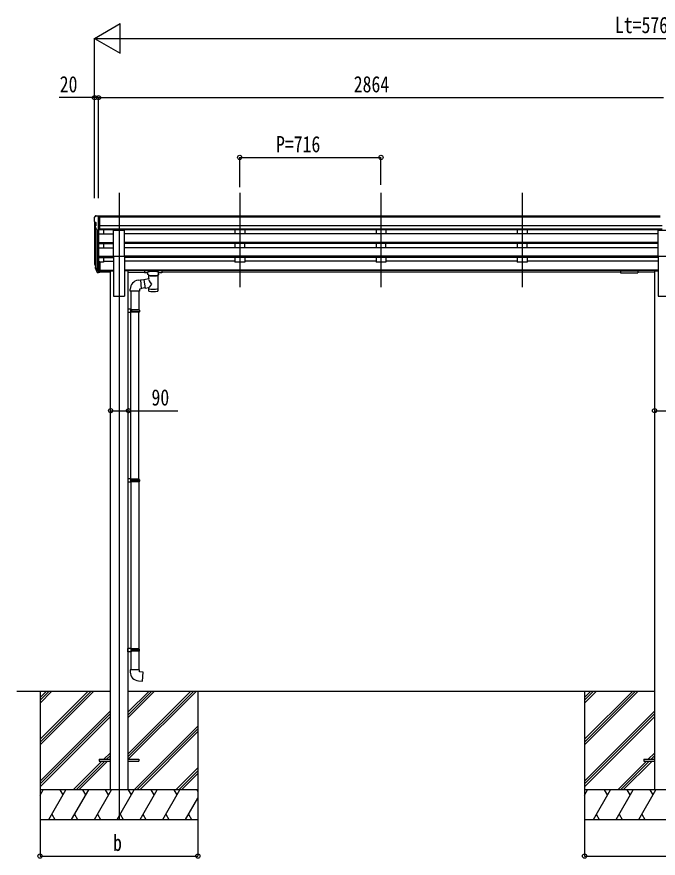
# Model space of a CAD drawing. Units: millimetres, scale not verified. Extents: x -10512 to 10512, y -7425 to 7425.
# Drawn here: x -4562 to -1311, y -3752 to 510 of the extents above; entities that cross this region are included whole.
import ezdxf
from ezdxf.enums import TextEntityAlignment as Align

# ---------------------------------------------------------------- set-up
doc = ezdxf.new("R2010")
doc.units = ezdxf.units.MM
doc.header["$LTSCALE"] = 30
for name, color, linetype in [('0-3_YKK_12', 2, 'Continuous'), ('0-4_YKK_13', 4, 'Continuous'), ('0-5_YKK_A1', 4, 'Continuous'), ('0-6_YKK_D', 6, 'Continuous')]:
    doc.layers.add(name, color=color, linetype=linetype)
doc.styles.add('ＭＳ ゴシック', font='')
doc.styles.get('ＭＳ ゴシック').set_extended_font_data('MS Gothic')

msp = doc.modelspace()

# ---------------------------------------------------------------- linework, layer by layer
at = {"layer": '0-3_YKK_12'}
for p, q in [((-4043.91, -381.45), (-4043.91, -3555.85)), ((-3431.91, -381.45), (-3431.91, -858.96)), ((-2715.91, -381.45), (-2715.91, -858.96)), ((-1999.91, -381.45), (-1999.91, -858.96))]:
    msp.add_line(p, q, dxfattribs=at)
at = {"layer": '0-4_YKK_13'}
for p, q in [((-4169.91, -507.2), (-4169.91, -507.83)), ((-4163, -498.4), (-4167.06, -504.21)), ((-4159.91, -497.83), (-4162.24, -497.98)), ((-4159.91, -497.83), (-4141.41, -497.83)), ((-4147.91, -570.82), (-4147.91, -497.83)), ((-4141.41, -497.83), (-4131.41, -497.92)), ((-4141.41, -569.82), (-4141.41, -497.83)), ((-4131.41, -499.44), (-4131.41, -497.92)), ((-4167.37, -529.02), (-4162.06, -532.09)), ((-4155.53, -569), (-4164.53, -553.41)), ((-4161.91, -532.35), (-4161.91, -548.62)), ((-4147.91, -570.82), (-4153.12, -570.5)), ((-4141.41, -569.82), (-4147.91, -569.82)), ((-4071.41, -703.28), (-4071.41, -571.48)), ((-4071.41, -571.48), (-4016.41, -571.48)), ((-4016.41, -703.28), (-4016.41, -571.48)), ((-1311.41, -703.28), (-1311.41, -571.48)), ((-1311.41, -571.48), (-1256.41, -571.48)), ((-4071.41, -703.28), (-4016.41, -703.28)), ((-1311.41, -703.28), (-1256.41, -703.28)), ((-4166.81, -745.74), (-4162.93, -753.69)), ((-4166.21, -744.37), (-4162.93, -751.43)), ((-4164.5, -757.02), (-4164.16, -761.42)), ((-4164.16, -761.42), (-4155.35, -784.97)), ((-4163.54, -760.86), (-4155.35, -777.04)), ((-4154.34, -775.91), (-4162.1, -760.5)), ((-4147.91, -731.56), (-4147.91, -786.33)), ((-4141.41, -731.56), (-4147.91, -731.56)), ((-4141.41, -731.56), (-4141.41, -785.59)), ((-4147.91, -776.59), (-4153.04, -776.59)), ((-4147.91, -778.39), (-4152.75, -778.39)), ((-4147.91, -786.33), (-4152.75, -786.33)), ((-4141.41, -771.69), (-4147.91, -771.69)), ((-4141.41, -776.57), (-4147.91, -776.57)), ((-4141.41, -785.59), (-4147.91, -785.59)), ((-3913.91, -776.14), (-3913.91, -786.9)), ((-3828.91, -775.47), (-3911.91, -775.47)), ((-3828.91, -777.65), (-3911.91, -777.65)), ((-3897.41, -787.56), (-3911.91, -787.56)), ((-3897.41, -794.37), (-3897.41, -784.09)), ((-3893.31, -816.44), (-3893.31, -798.86)), ((-3847.51, -798.87), (-3847.49, -879.16)), ((-3843.41, -794.37), (-3843.41, -784.09)), ((-3828.91, -787.56), (-3843.41, -787.56)), ((-3826.91, -776.14), (-3826.91, -786.9)), ((-3826.91, -776.33), (-3826.91, -777.87)), ((-1500.91, -776.14), (-1500.91, -786.9)), ((-1500.91, -776.33), (-1500.91, -777.87)), ((-1498.91, -775.47), (-1415.91, -775.47)), ((-1498.91, -777.65), (-1415.91, -777.65)), ((-1498.91, -787.56), (-1415.91, -787.56)), ((-1413.91, -776.14), (-1413.91, -786.9)), ((-3947.27, -824.37), (-3934.75, -822.82)), ((-3918.24, -822.23), (-3934.58, -824.76)), ((-3918.53, -820.35), (-3893.31, -816.44)), ((-3918.53, -820.35), (-3911.51, -865.61)), ((-3986.67, -880.38), (-3986.67, -869.47)), ((-3940.67, -880.38), (-3986.67, -880.38)), ((-3984.71, -880.38), (-3984.71, -971.22)), ((-3942.71, -880.38), (-3942.71, -973.78)), ((-3911.8, -863.73), (-3930.91, -866.7)), ((-3893.31, -862.78), (-3911.51, -865.61)), ((-3893.32, -879.16), (-3893.31, -862.53)), ((-3982.71, -971.28), (-3998.71, -970.81)), ((-3998.71, -970.81), (-3998.71, -988.75)), ((-3982.71, -973.28), (-3984.71, -973.28)), ((-3941.71, -973.78), (-3984.71, -973.78)), ((-3940.71, -975.78), (-3984.71, -975.78)), ((-3982.71, -973.28), (-3982.71, -971.28)), ((-3980.23, -975.78), (-3979.8, -973.78)), ((-3940.71, -975.78), (-3941.71, -973.78)), ((-3940.71, -975.78), (-3940.71, -983.78)), ((-3982.71, -988.28), (-3998.71, -988.75)), ((-3940.71, -983.78), (-3984.71, -983.78)), ((-3941.71, -985.78), (-3984.71, -985.78)), ((-3984.71, -1830.47), (-3984.71, -988.34)), ((-3982.71, -988.28), (-3982.71, -986.28)), ((-3942.71, -1833.03), (-3942.71, -985.78)), ((-3940.71, -983.78), (-3941.71, -985.78)), ((-3982.71, -1830.53), (-3998.71, -1830.06)), ((-3998.71, -1830.06), (-3998.71, -1848)), ((-3982.71, -1832.53), (-3984.71, -1832.53)), ((-3982.71, -1832.53), (-3982.71, -1830.53)), ((-3982.71, -1847.53), (-3998.71, -1848)), ((-3941.71, -1833.03), (-3984.71, -1833.03)), ((-3940.71, -1835.03), (-3984.71, -1835.03)), ((-3940.71, -1843.03), (-3984.71, -1843.03)), ((-3941.71, -1845.03), (-3984.71, -1845.03)), ((-3984.71, -1847.59), (-3984.71, -2689.72)), ((-3982.71, -1847.53), (-3982.71, -1845.53)), ((-3980.23, -1835.03), (-3979.8, -1833.03)), ((-3942.71, -1845.03), (-3942.71, -2692.28)), ((-3940.71, -1835.03), (-3941.71, -1833.03)), ((-3940.71, -1843.03), (-3941.71, -1845.03)), ((-3940.71, -1835.03), (-3940.71, -1843.03)), ((-3982.71, -2689.78), (-3998.71, -2689.31)), ((-3998.71, -2707.25), (-3998.71, -2689.31)), ((-3982.71, -2706.78), (-3998.71, -2707.25)), ((-3941.71, -2692.28), (-3984.71, -2692.28)), ((-3940.71, -2694.28), (-3984.71, -2694.28)), ((-3940.71, -2702.28), (-3984.71, -2702.28)), ((-3941.71, -2704.28), (-3984.71, -2704.28)), ((-3982.71, -2704.78), (-3984.71, -2704.78)), ((-3984.71, -2706.84), (-3984.71, -2798.28)), ((-3982.71, -2689.78), (-3982.71, -2691.78)), ((-3982.71, -2704.78), (-3982.71, -2706.78)), ((-3980.23, -2702.28), (-3979.8, -2704.28)), ((-3942.71, -2704.28), (-3942.71, -2798.28)), ((-3940.71, -2694.28), (-3941.71, -2692.28)), ((-3940.71, -2702.28), (-3941.71, -2704.28)), ((-3940.71, -2702.28), (-3940.71, -2694.28)), ((-3940.71, -2798.28), (-3986.71, -2798.28)), ((-3986.71, -2798.28), (-3986.71, -2809.2)), ((-3940.71, -2808.28), (-3940.71, -2798.28)), ((-4143.91, -3251.35), (-4143.91, -3260.35)), ((-4143.91, -3251.35), (-4089.11, -3251.35)), ((-4143.91, -3260.35), (-4089.11, -3260.35)), ((-3998.71, -3251.35), (-3943.91, -3251.35)), ((-3998.71, -3260.35), (-3943.91, -3260.35)), ((-3943.91, -3251.35), (-3943.91, -3260.35)), ((-1383.91, -3251.35), (-1383.91, -3260.35)), ((-1383.91, -3251.35), (-1329.11, -3251.35)), ((-1383.91, -3260.35), (-1329.11, -3260.35))]:
    msp.add_line(p, q, dxfattribs=at)
for points in [[(-3911.91, -775.47), (-3912.26, -775.48), (-3912.79, -775.5), (-3913.24, -775.55), (-3913.54, -775.63), (-3913.71, -775.73), (-3913.83, -775.87), (-3913.9, -776.05), (-3913.91, -776.14)], [(-3911.91, -787.56), (-3912.26, -787.56), (-3912.79, -787.53), (-3913.24, -787.48), (-3913.54, -787.4), (-3913.71, -787.3), (-3913.83, -787.16), (-3913.9, -786.98), (-3913.91, -786.9)], [(-3893.31, -798.86), (-3893.54, -798.76), (-3894.89, -798.03), (-3896.01, -797.18), (-3896.76, -796.31), (-3897.23, -795.42), (-3897.4, -794.53)], [(-3843.45, -794.31), (-3843.42, -794.67), (-3843.67, -795.62), (-3844.19, -796.51), (-3844.99, -797.35), (-3846.11, -798.14), (-3847.51, -798.87)], [(-3826.91, -776.14), (-3826.94, -775.94), (-3827.03, -775.8), (-3827.12, -775.71), (-3827.23, -775.65), (-3827.35, -775.6), (-3827.64, -775.54), (-3828.13, -775.49), (-3828.67, -775.47), (-3828.91, -775.47)], [(-3826.91, -786.9), (-3826.94, -787.09), (-3827.03, -787.23), (-3827.12, -787.32), (-3827.23, -787.38), (-3827.35, -787.43), (-3827.64, -787.49), (-3828.13, -787.54), (-3828.67, -787.56), (-3828.91, -787.56)], [(-1500.91, -776.14), (-1500.87, -775.94), (-1500.78, -775.8), (-1500.69, -775.71), (-1500.59, -775.65), (-1500.46, -775.6), (-1500.17, -775.54), (-1499.68, -775.49), (-1499.14, -775.47), (-1498.91, -775.47)], [(-1500.91, -786.9), (-1500.87, -787.09), (-1500.78, -787.23), (-1500.69, -787.32), (-1500.59, -787.38), (-1500.46, -787.43), (-1500.17, -787.49), (-1499.68, -787.54), (-1499.14, -787.56), (-1498.91, -787.56)], [(-1415.91, -775.47), (-1415.55, -775.48), (-1415.02, -775.5), (-1414.57, -775.55), (-1414.27, -775.63), (-1414.1, -775.73), (-1413.98, -775.87), (-1413.91, -776.05), (-1413.91, -776.14)], [(-1415.91, -787.56), (-1415.55, -787.56), (-1415.02, -787.53), (-1414.57, -787.48), (-1414.27, -787.4), (-1414.1, -787.3), (-1413.98, -787.16), (-1413.91, -786.98), (-1413.91, -786.9)], [(-3934.75, -822.82), (-3930.74, -868.64), (-3940.67, -870.38), (-3940.67, -880.38)], [(-3982.71, -986.28), (-3984.71, -986.28), (-3984.71, -973.28)], [(-3980.23, -975.78), (-3980.23, -983.78), (-3979.8, -985.78)], [(-3982.71, -1845.53), (-3984.71, -1845.53), (-3984.71, -1832.53)], [(-3980.23, -1835.03), (-3980.23, -1843.03), (-3979.8, -1845.03)], [(-3982.71, -2691.78), (-3984.71, -2691.78), (-3984.71, -2704.78)], [(-3980.23, -2702.28), (-3980.23, -2694.28), (-3979.8, -2692.28)], [(-3945.63, -2854.03), (-3924.79, -2855.85), (-3920.78, -2810.03), (-3940.71, -2808.28)]]:
    msp.add_lwpolyline(points, dxfattribs=at)
for centre, radius, start, end in [((-4166.91, -507.2), 3, 93, 180), ((-3967.91, -507.83), 202, 180, 184.94904), ((-4162.18, -498.97), 1, 93.5, 145), ((-4163, -524.64), 6.18, 185.7035, 224.99897), ((-4161.93, -551.91), 3, 94.7167, 210), ((-4162.21, -548.62), 0.3, 274.7167, 0), ((-4162.21, -532.35), 0.3, 0, 60), ((-4152.93, -567.5), 3, 210, 266.5), ((-4138.72, -736.63), 29.53, 186.50806, 197.98144), ((-4137.32, -734.87), 30.41, 187.1552, 198.19734), ((-3940.76, -869.82), 45.91, 98.14944, 179.55845), ((-3941.71, -2809.2), 45, 180, 265)]:
    msp.add_arc(centre, radius, start, end, dxfattribs=at)
for centre, major_axis, ratio, start_param, end_param in [((-4079.25, -737.06), (-89.06, 1.43), 0.57596, 6.1962358, 6.3678173), ((-4080.04, -730.38), (87.93, 4.42), 0.541684, 3.0659337, 3.2228513), ((-4163.19, -757.02), (1.3, 0), 0.90356, 1.3700892, 3.347195), ((-4077.27, -740.83), (-89.07, 0), 0.90356, 0.2056023, 0.2515348), ((-4077.99, -736.96), (-88.05, 0), 0.90356, 0.2662965, 0.3003836), ((-4152.75, -775.68), (-3, 0), 0.90356, 0.5235988, 1.5707963), ((-4152.75, -783.62), (3, 0), 0.90356, 3.6651914, 4.712389), ((-4153.04, -775.23), (-1.5, 0), 0.90356, 0.5235988, 1.5707963), ((-3911.91, -777.87), (-2, 0), 0.109601, 4.712389, 6.2831853), ((-3870.41, -784.09), (-27, 0), 0.122176, 3.1415927, 6.2831853), ((-3881.41, -794.37), (-16, 0), 0.361356, 0, 0.0194874), ((-3870.39, -799.32), (-22.92, 0.42), 0.07247, 0.0008089, 1.5716053), ((-3870.39, -800.94), (-22.92, 0.42), 0.07247, 0.0008089, 1.5716053), ((-3870.42, -799.32), (22.91, 0.42), 0.072511, 4.711586, 6.2823824), ((-3870.42, -800.94), (22.91, 0.42), 0.072511, 4.711586, 6.2823824), ((-3828.91, -777.87), (-2, 0), 0.109601, 3.1415927, 4.712389), ((-1498.91, -777.87), (2, 0), 0.109601, 1.5707963, 3.1415927), ((-1415.91, -777.87), (2, 0), 0.109601, 0, 1.5707963), ((-3870.41, -842.98), (22.81, -26.62), 0.234429, 3.1563334, 4.5976381), ((-3872.96, -840.34), (-20.32, -22.25), 0.045535, 4.9756507, 6.2441899), ((-3870.41, -879.16), (-22.92, 0), 0.101955, 6.2829723, 9.4248207), ((-3870.41, -866.72), (-22.91, 0), 0.122865, 6.2831853, 9.424778)]:
    msp.add_ellipse(centre, major_axis=major_axis, ratio=ratio, start_param=start_param, end_param=end_param, dxfattribs=at)
at = {"layer": '0-5_YKK_A1'}
for p, q in [((-1300.4, -499.44), (-4141.41, -499.44)), ((-1300.4, -504.65), (-4141.41, -504.65)), ((-4167.91, -528.41), (-4167.91, -731.19)), ((-4147.91, -538.94), (-4147.91, -731.56)), ((-1290.41, -548.18), (-4141.41, -548.18)), ((-4162.93, -556.18), (-4162.93, -757.9)), ((-4153.91, -570.34), (-4153.91, -776.33)), ((-4147.91, -589.86), (-4071.41, -589.86)), ((-1290.41, -566.04), (-4141.41, -566.04)), ((-1290.41, -569.28), (-4141.41, -569.28)), ((-4122.91, -569.28), (-4122.91, -589.86)), ((-1311.41, -589.86), (-4016.41, -589.86)), ((-3456.91, -569.38), (-3456.91, -589.76)), ((-3406.91, -589.76), (-3456.91, -589.76)), ((-3406.91, -569.38), (-3406.91, -589.76)), ((-2740.91, -569.38), (-2740.91, -589.76)), ((-2690.91, -589.76), (-2740.91, -589.76)), ((-2690.91, -569.38), (-2690.91, -589.76)), ((-2024.91, -569.38), (-2024.91, -591.25)), ((-1974.91, -589.76), (-2024.91, -589.76)), ((-1974.91, -569.38), (-1974.91, -591.25)), ((-4147.91, -633.23), (-4071.41, -633.23)), ((-4147.91, -634.72), (-4071.41, -634.72)), ((-4147.91, -639.04), (-4071.41, -639.04)), ((-4122.91, -639.04), (-4122.91, -659.97)), ((-1311.41, -633.23), (-4016.41, -633.23)), ((-1311.41, -634.72), (-4016.41, -634.72)), ((-1311.41, -639.04), (-4016.41, -639.04)), ((-3456.91, -639.04), (-3456.91, -659.87)), ((-3406.91, -659.87), (-3406.91, -639.04)), ((-2740.91, -639.04), (-2740.91, -659.87)), ((-2690.91, -659.87), (-2690.91, -639.04)), ((-2024.91, -639.04), (-2024.91, -659.87)), ((-1974.91, -659.87), (-1974.91, -639.04)), ((-4147.91, -659.97), (-4071.41, -659.97)), ((-1311.41, -659.87), (-4016.41, -659.87)), ((-3406.91, -659.87), (-3456.91, -659.87)), ((-2690.91, -659.87), (-2740.91, -659.87)), ((-1974.91, -659.87), (-2024.91, -659.87)), ((-4147.91, -703.33), (-4071.41, -703.33)), ((-4147.91, -704.83), (-4071.41, -704.83)), ((-4147.91, -709.14), (-4071.41, -709.14)), ((-4122.91, -709.14), (-4122.91, -732.19)), ((-4071.41, -703.28), (-4071.41, -905.85)), ((-4016.41, -703.28), (-4016.41, -905.85)), ((-1311.41, -703.33), (-4016.41, -703.33)), ((-1311.41, -704.83), (-4016.41, -704.83)), ((-1311.41, -709.14), (-4016.41, -709.14)), ((-3456.91, -709.14), (-3456.91, -732.19)), ((-3406.91, -709.14), (-3406.91, -732.19)), ((-2740.91, -709.14), (-2740.91, -732.19)), ((-2690.91, -709.14), (-2690.91, -732.19)), ((-2024.91, -709.14), (-2024.91, -732.19)), ((-1974.91, -709.14), (-1974.91, -732.19)), ((-1311.41, -703.28), (-1311.41, -905.85)), ((-4122.91, -732.19), (-4141.41, -732.19)), ((-4122.91, -727.25), (-4071.41, -727.25)), ((-3456.91, -727.25), (-4016.41, -727.25)), ((-3406.91, -732.19), (-3456.91, -732.19)), ((-2740.91, -727.25), (-3406.91, -727.25)), ((-2690.91, -732.19), (-2740.91, -732.19)), ((-2024.91, -727.25), (-2690.91, -727.25)), ((-1974.91, -732.19), (-2024.91, -732.19)), ((-1311.41, -727.25), (-1974.91, -727.25)), ((-4141.41, -774.26), (-4071.41, -774.26)), ((-4141.41, -775.66), (-4071.41, -775.66)), ((-4089.11, -783.34), (-4141.41, -783.34)), ((-4089.11, -776.85), (-4089.11, -3405.85)), ((-4089.11, -776.85), (-4071.41, -776.85)), ((-1311.41, -774.26), (-4016.41, -774.26)), ((-1311.41, -775.66), (-4016.41, -775.66)), ((-3998.71, -776.85), (-4016.41, -776.85)), ((-3998.71, -776.85), (-3998.71, -3405.85)), ((-3998.71, -783.34), (-3913.91, -783.34)), ((-1500.91, -783.34), (-3826.91, -783.34)), ((-1329.11, -783.34), (-1413.91, -783.34)), ((-1329.11, -776.85), (-1329.11, -3405.85)), ((-1329.11, -776.85), (-1311.41, -776.85)), ((-4071.41, -905.85), (-4016.41, -905.85)), ((-1311.41, -905.85), (-1256.41, -905.85)), ((-4561.94, -2905.85), (-4089.11, -2905.85)), ((-4444.11, -2905.85), (-4444.11, -3555.85)), ((-4444.11, -3150.03), (-4199.93, -2905.85)), ((-4444.11, -3164.17), (-4185.78, -2905.85)), ((-4444.11, -3178.31), (-4171.64, -2905.85)), ((-4444.11, -2966.18), (-4383.77, -2905.85)), ((-4444.11, -2952.04), (-4397.92, -2905.85)), ((-4444.11, -2937.9), (-4412.06, -2905.85)), ((-3998.91, -3225.33), (-3679.43, -2905.85)), ((-3998.91, -3239.47), (-3665.28, -2905.85)), ((-3998.91, -3041.48), (-3863.27, -2905.85)), ((-3998.91, -3027.34), (-3877.42, -2905.85)), ((-3998.91, -3013.2), (-3891.56, -2905.85)), ((-3998.71, -2905.85), (-1329.11, -2905.85)), ((-3996.65, -3251.35), (-3651.14, -2905.85)), ((-3644.11, -2905.85), (-3644.11, -3555.85)), ((-1684.11, -2905.85), (-1684.11, -3555.85)), ((-1684.11, -3150.03), (-1439.93, -2905.85)), ((-1684.11, -3164.17), (-1425.78, -2905.85)), ((-1684.11, -3178.31), (-1411.64, -2905.85)), ((-1684.11, -2966.18), (-1623.77, -2905.85)), ((-1684.11, -2952.04), (-1637.92, -2905.85)), ((-1684.11, -2937.9), (-1652.06, -2905.85)), ((-4444.11, -3362.16), (-4089.31, -3007.36)), ((-4444.11, -3376.3), (-4089.31, -3021.5)), ((-1684.11, -3362.16), (-1329.31, -3007.36)), ((-1684.11, -3376.3), (-1329.31, -3021.5)), ((-4444.11, -3390.44), (-4089.31, -3035.65)), ((-1684.11, -3390.44), (-1329.31, -3035.65)), ((-3967.3, -3405.85), (-3644.11, -3082.66)), ((-3953.16, -3405.85), (-3644.11, -3096.8)), ((-3939.01, -3405.85), (-3644.11, -3110.94)), ((-4121.16, -3251.35), (-4089.31, -3219.49)), ((-4107.02, -3251.35), (-4089.31, -3233.63)), ((-1361.16, -3251.35), (-1329.31, -3219.49)), ((-1347.02, -3251.35), (-1329.31, -3233.63)), ((-4275.66, -3405.85), (-4130.16, -3260.35)), ((-4261.52, -3405.85), (-4116.02, -3260.35)), ((-4247.38, -3405.85), (-4101.88, -3260.35)), ((-4092.88, -3251.35), (-4089.31, -3247.78)), ((-1515.66, -3405.85), (-1370.16, -3260.35)), ((-1501.52, -3405.85), (-1356.02, -3260.35)), ((-1487.38, -3405.85), (-1341.88, -3260.35)), ((-1332.88, -3251.35), (-1329.31, -3247.78)), ((-3755.16, -3405.85), (-3644.11, -3294.79)), ((-3741.02, -3405.85), (-3644.11, -3308.93)), ((-3726.88, -3405.85), (-3644.11, -3323.08)), ((-3644.11, -3405.85), (-4444.11, -3405.85)), ((-4444.11, -3433.35), (-4428.23, -3405.85)), ((-4399.36, -3555.85), (-4312.76, -3405.85)), ((-4327.76, -3431.83), (-4342.76, -3405.85)), ((-4283.89, -3555.85), (-4197.29, -3405.85)), ((-4212.29, -3431.83), (-4227.29, -3405.85)), ((-4168.42, -3555.85), (-4081.82, -3405.85)), ((-4096.82, -3431.83), (-4111.82, -3405.85)), ((-4052.95, -3555.85), (-3966.35, -3405.85)), ((-3981.35, -3431.83), (-3996.35, -3405.85)), ((-3937.48, -3555.85), (-3850.88, -3405.85)), ((-3865.88, -3431.83), (-3880.88, -3405.85)), ((-3822.01, -3555.85), (-3735.41, -3405.85)), ((-3765.41, -3405.85), (-3750.41, -3431.83)), ((-3649.94, -3405.85), (-3644.11, -3415.95)), ((-884.11, -3405.85), (-1684.11, -3405.85)), ((-1684.11, -3433.35), (-1668.23, -3405.85)), ((-1639.36, -3555.85), (-1552.76, -3405.85)), ((-1567.76, -3431.83), (-1582.76, -3405.85)), ((-1523.89, -3555.85), (-1437.29, -3405.85)), ((-1452.29, -3431.83), (-1467.29, -3405.85)), ((-1408.42, -3555.85), (-1321.82, -3405.85)), ((-1336.82, -3431.83), (-1351.82, -3405.85)), ((-3706.54, -3555.85), (-3644.11, -3447.71)), ((-4384.36, -3529.87), (-4369.36, -3555.85)), ((-4268.89, -3529.87), (-4253.89, -3555.85)), ((-4153.42, -3529.87), (-4138.42, -3555.85)), ((-4037.95, -3529.87), (-4022.95, -3555.85)), ((-3922.48, -3529.87), (-3907.48, -3555.85)), ((-3807.01, -3529.87), (-3792.01, -3555.85)), ((-3691.54, -3529.87), (-3676.54, -3555.85)), ((-1624.36, -3529.87), (-1609.36, -3555.85)), ((-1508.89, -3529.87), (-1493.89, -3555.85)), ((-1393.42, -3529.87), (-1378.42, -3555.85)), ((-4444.11, -3555.85), (-3644.11, -3555.85)), ((-1684.11, -3555.85), (-884.11, -3555.85))]:
    msp.add_line(p, q, dxfattribs=at)
at = {"layer": '0-6_YKK_D'}
for p, q in [((-4167.91, 400.56), (-4038, 475.56)), ((-4038, 325.56), (-4038, 475.56)), ((-4167.91, -409.01), (-4167.91, 401.56)), ((-4167.91, 400.56), (-4038, 325.56)), ((-4167.91, 400.56), (-3908.1, 400.56)), ((-4017.91, 400.56), (1450.1, 400.56)), ((-4167.91, -408.01), (-4167.91, 101.56)), ((-4147.91, -409.01), (-4147.91, 101.56)), ((-4147.91, -409.01), (-4147.91, 101.56)), ((-4147.91, 100.56), (-1283.9, 100.56)), ((-3431.91, -352.56), (-3431.91, -201.45)), ((-3431.91, -202.45), (-2715.91, -202.45)), ((-2715.91, -341.42), (-2715.91, -201.45)), ((-1329.11, -1463.75), (-1329.11, -1486.4)), ((-4444.11, -3555.85), (-4444.11, -3742.56)), ((-3644.11, -3541.63), (-3644.11, -3742.56)), ((-1684.11, -3555.85), (-1684.11, -3742.56)), ((-4444.11, -3741.56), (-3644.11, -3741.56)), ((-1684.11, -3741.56), (-884.11, -3741.56))]:
    msp.add_line(p, q, dxfattribs=at)
for points in [[(-4147.91, 100.56), (-4167.91, 100.56), (-4346.41, 100.56)], [(-4086.11, -1485.4), (-3995.71, -1485.4), (-3745.91, -1485.4)], [(-1329.11, -1485.4), (-1238.71, -1485.4), (-990.16, -1485.4)]]:
    msp.add_lwpolyline(points, dxfattribs=at)
for centre in [(-4167.91, 100.56), (-4147.91, 100.56), (-4147.91, 100.56), (-3431.91, -202.45), (-2715.91, -202.45), (-4086.11, -1485.4), (-3995.71, -1485.4), (-1329.11, -1485.4), (-4444.11, -3741.56), (-3644.11, -3741.56), (-1684.11, -3741.56)]:
    msp.add_circle(centre, 10.62, dxfattribs=at)

# ---------------------------------------------------------------- texts
at = {"layer": '0-6_YKK_D', "style": 'ＭＳ ゴシック', "width": 0.8}
for s, p in [('Lt=5768', (-1529.91, 402.56)), ('20', (-4344.41, 102.56)), ('2864', (-2853.91, 102.56)), ('P=716', (-3247.91, -201.15)), ('90', (-3879.21, -1484.1)), ('b', (-4074.11, -3740.26))]:
    msp.add_text(s, height=82.48, dxfattribs=at).set_placement(p, align=Align.BOTTOM_LEFT)

doc.saveas('drawing.dxf')
